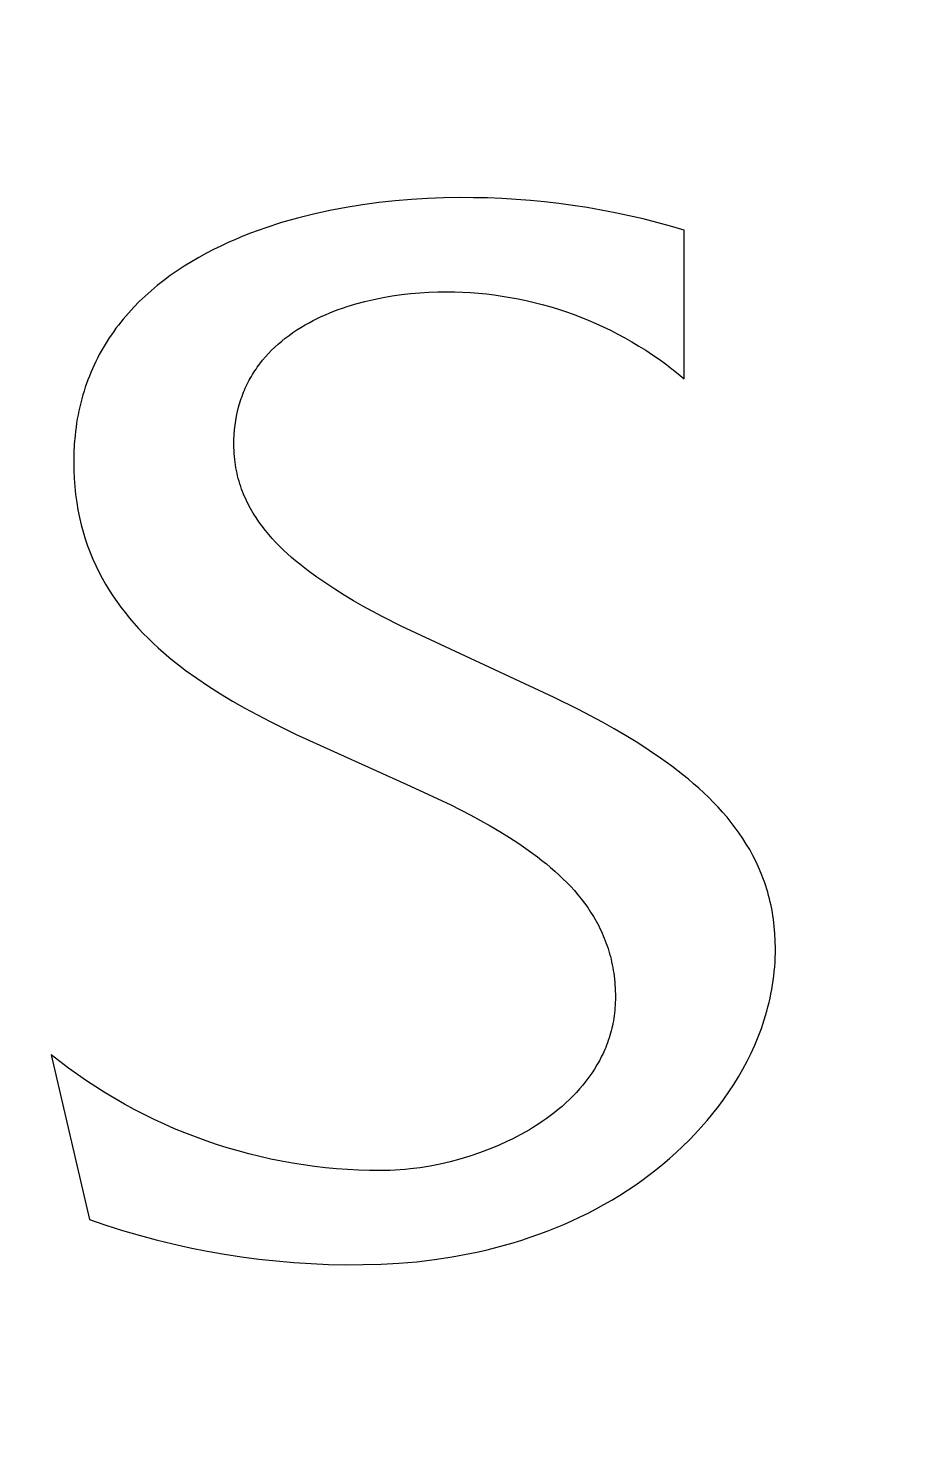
# Model space of a CAD drawing. Header units: millimetres. Extents: x 28 to 2364, y 8 to 1657.
# Drawn here: x 1240.93 to 1245.73, y 1280.91 to 1288.5 of the extents above; entities that cross this region are included whole.
import ezdxf

# ---------------------------------------------------------------- set-up
doc = ezdxf.new("R2010")
doc.units = ezdxf.units.MM
doc.layers.add('1LINE', color=7, linetype='CONTINUOUS')

msp = doc.modelspace()

# ---------------------------------------------------------------- linework, layer by layer
at = {"layer": '1LINE'}
for p, q in [((1242.9219, 1287.5636), (1242.8335, 1287.554)), ((1243.0099, 1287.5711), (1242.9219, 1287.5636)), ((1243.097, 1287.5764), (1243.0099, 1287.5711)), ((1243.1833, 1287.5796), (1243.097, 1287.5764)), ((1243.2682, 1287.5809), (1243.1833, 1287.5796)), ((1243.3453, 1287.5806), (1243.2682, 1287.5809)), ((1243.4224, 1287.579), (1243.3453, 1287.5806)), ((1243.4995, 1287.5758), (1243.4224, 1287.579)), ((1243.5766, 1287.5713), (1243.4995, 1287.5758)), ((1243.6537, 1287.5653), (1243.5766, 1287.5713)), ((1243.7307, 1287.5578), (1243.6537, 1287.5653)), ((1242.48, 1287.4918), (1242.3929, 1287.4699)), ((1242.5679, 1287.511), (1242.48, 1287.4918)), ((1242.6563, 1287.5278), (1242.5679, 1287.511)), ((1242.7449, 1287.5421), (1242.6563, 1287.5278)), ((1242.8335, 1287.554), (1242.7449, 1287.5421)), ((1243.8075, 1287.5489), (1243.7307, 1287.5578)), ((1243.8842, 1287.5386), (1243.8075, 1287.5489)), ((1243.9607, 1287.5268), (1243.8842, 1287.5386)), ((1244.037, 1287.5136), (1243.9607, 1287.5268)), ((1244.1129, 1287.499), (1244.037, 1287.5136)), ((1244.1886, 1287.483), (1244.1129, 1287.499)), ((1242.2218, 1287.4181), (1242.1798, 1287.4034)), ((1242.3067, 1287.4454), (1242.2218, 1287.4181)), ((1242.3929, 1287.4699), (1242.3067, 1287.4454)), ((1244.2638, 1287.4656), (1244.1886, 1287.483)), ((1244.3387, 1287.4468), (1244.2638, 1287.4656)), ((1244.4131, 1287.4267), (1244.3387, 1287.4468)), ((1244.4871, 1287.4052), (1244.4131, 1287.4267)), ((1242.0164, 1287.3372), (1241.9768, 1287.3188)), ((1242.0566, 1287.3549), (1242.0164, 1287.3372)), ((1242.0972, 1287.3718), (1242.0566, 1287.3549)), ((1242.1383, 1287.3879), (1242.0972, 1287.3718)), ((1242.1798, 1287.4034), (1242.1383, 1287.3879)), ((1244.4871, 1286.5997), (1244.4871, 1287.4052)), ((1241.8992, 1287.2797), (1241.858, 1287.2571)), ((1241.9377, 1287.2996), (1241.8992, 1287.2797)), ((1241.9768, 1287.3188), (1241.9377, 1287.2996)), ((1241.7407, 1287.1845), (1241.7037, 1287.1587)), ((1241.7787, 1287.2095), (1241.7407, 1287.1845)), ((1241.8179, 1287.2337), (1241.7787, 1287.2095)), ((1241.858, 1287.2571), (1241.8179, 1287.2337)), ((1241.6678, 1287.1321), (1241.633, 1287.1047)), ((1241.7037, 1287.1587), (1241.6678, 1287.1321)), ((1241.5668, 1287.0474), (1241.5355, 1287.0175)), ((1241.5993, 1287.0764), (1241.5668, 1287.0474)), ((1241.633, 1287.1047), (1241.5993, 1287.0764)), ((1242.8067, 1287.03), (1242.8562, 1287.0399)), ((1242.8562, 1287.0399), (1242.9058, 1287.0484)), ((1242.9058, 1287.0484), (1242.9555, 1287.0555)), ((1242.9555, 1287.0555), (1243.0051, 1287.0612)), ((1243.0051, 1287.0612), (1243.0544, 1287.0656)), ((1243.0544, 1287.0656), (1243.1034, 1287.0686)), ((1243.1034, 1287.0686), (1243.1519, 1287.0704)), ((1243.1519, 1287.0704), (1243.1997, 1287.071)), ((1243.1997, 1287.071), (1243.2426, 1287.0705)), ((1243.2426, 1287.0705), (1243.2857, 1287.0691)), ((1243.2857, 1287.0691), (1243.3288, 1287.0668)), ((1243.3288, 1287.0668), (1243.372, 1287.0635)), ((1243.372, 1287.0635), (1243.4153, 1287.0593)), ((1243.4153, 1287.0593), (1243.4586, 1287.0541)), ((1243.4586, 1287.0541), (1243.5019, 1287.048)), ((1243.5019, 1287.048), (1243.5451, 1287.0408)), ((1243.5451, 1287.0408), (1243.5882, 1287.0328)), ((1243.5882, 1287.0328), (1243.6312, 1287.0237)), ((1241.5053, 1286.9868), (1241.4764, 1286.9553)), ((1241.5355, 1287.0175), (1241.5053, 1286.9868)), ((1242.5441, 1286.9467), (1242.567, 1286.9563)), ((1242.567, 1286.9563), (1242.5901, 1286.9656)), ((1242.5901, 1286.9656), (1242.6135, 1286.9744)), ((1242.6135, 1286.9744), (1242.637, 1286.9828)), ((1242.637, 1286.9828), (1242.6608, 1286.9907)), ((1242.6608, 1286.9907), (1242.6848, 1286.9983)), ((1242.6848, 1286.9983), (1242.7089, 1287.0054)), ((1242.7089, 1287.0054), (1242.7576, 1287.0185)), ((1242.7576, 1287.0185), (1242.8067, 1287.03)), ((1243.6312, 1287.0237), (1243.6741, 1287.0137)), ((1243.6741, 1287.0137), (1243.7168, 1287.0028)), ((1243.7168, 1287.0028), (1243.7593, 1286.9908)), ((1243.7593, 1286.9908), (1243.8015, 1286.978)), ((1243.8015, 1286.978), (1243.8435, 1286.9642)), ((1243.8435, 1286.9642), (1243.8852, 1286.9495)), ((1241.4222, 1286.8899), (1241.4095, 1286.873)), ((1241.4353, 1286.9065), (1241.4222, 1286.8899)), ((1241.4487, 1286.923), (1241.4353, 1286.9065)), ((1241.4764, 1286.9553), (1241.4487, 1286.923)), ((1242.4115, 1286.8781), (1242.4343, 1286.8916)), ((1242.4343, 1286.8916), (1242.4556, 1286.9035)), ((1242.4556, 1286.9035), (1242.4773, 1286.915)), ((1242.4773, 1286.915), (1242.4993, 1286.926)), ((1242.4993, 1286.926), (1242.5216, 1286.9366)), ((1242.5216, 1286.9366), (1242.5441, 1286.9467)), ((1243.8852, 1286.9495), (1243.9265, 1286.9338)), ((1243.9265, 1286.9338), (1243.9674, 1286.9173)), ((1243.9674, 1286.9173), (1244.008, 1286.8998)), ((1244.008, 1286.8998), (1244.0481, 1286.8815)), ((1244.0481, 1286.8815), (1244.0878, 1286.8623)), ((1241.3731, 1286.8211), (1241.3616, 1286.8033)), ((1241.3849, 1286.8386), (1241.3731, 1286.8211)), ((1241.397, 1286.8559), (1241.3849, 1286.8386)), ((1241.4095, 1286.873), (1241.397, 1286.8559)), ((1242.307, 1286.8038), (1242.3266, 1286.8196)), ((1242.3266, 1286.8196), (1242.3469, 1286.8349)), ((1242.3469, 1286.8349), (1242.3677, 1286.8497)), ((1242.3677, 1286.8497), (1242.3893, 1286.8641)), ((1242.3893, 1286.8641), (1242.4115, 1286.8781)), ((1244.0878, 1286.8623), (1244.127, 1286.8422)), ((1244.127, 1286.8422), (1244.1657, 1286.8214)), ((1244.1657, 1286.8214), (1244.2038, 1286.7997)), ((1241.319, 1286.7304), (1241.3092, 1286.7116)), ((1241.3292, 1286.7489), (1241.319, 1286.7304)), ((1241.3396, 1286.7673), (1241.3292, 1286.7489)), ((1241.3505, 1286.7854), (1241.3396, 1286.7673)), ((1241.3616, 1286.8033), (1241.3505, 1286.7854)), ((1242.2192, 1286.7186), (1242.2354, 1286.7365)), ((1242.2354, 1286.7365), (1242.2523, 1286.754)), ((1242.2523, 1286.754), (1242.2699, 1286.7711)), ((1242.2699, 1286.7711), (1242.2881, 1286.7877)), ((1242.2881, 1286.7877), (1242.307, 1286.8038)), ((1244.2038, 1286.7997), (1244.2414, 1286.7772)), ((1244.2414, 1286.7772), (1244.2785, 1286.754)), ((1244.2785, 1286.754), (1244.3149, 1286.73)), ((1244.3149, 1286.73), (1244.3506, 1286.7053)), ((1241.2818, 1286.654), (1241.2734, 1286.6344)), ((1241.2906, 1286.6734), (1241.2818, 1286.654)), ((1241.2997, 1286.6926), (1241.2906, 1286.6734)), ((1241.3092, 1286.7116), (1241.2997, 1286.6926)), ((1242.168, 1286.6525), (1242.1748, 1286.6622)), ((1242.1748, 1286.6622), (1242.1889, 1286.6815)), ((1242.1889, 1286.6815), (1242.2037, 1286.7003)), ((1242.2037, 1286.7003), (1242.2192, 1286.7186)), ((1244.3506, 1286.7053), (1244.3858, 1286.6799)), ((1244.3858, 1286.6799), (1244.4202, 1286.6538)), ((1244.4202, 1286.6538), (1244.454, 1286.6271)), ((1241.2576, 1286.5946), (1241.2502, 1286.5743)), ((1241.2653, 1286.6146), (1241.2576, 1286.5946)), ((1241.2734, 1286.6344), (1241.2653, 1286.6146)), ((1242.1202, 1286.5704), (1242.1255, 1286.581)), ((1242.1255, 1286.581), (1242.131, 1286.5915)), ((1242.131, 1286.5915), (1242.1367, 1286.602)), ((1242.1367, 1286.602), (1242.1426, 1286.6123)), ((1242.1426, 1286.6123), (1242.1487, 1286.6225)), ((1242.1487, 1286.6225), (1242.1549, 1286.6326)), ((1242.1549, 1286.6326), (1242.1614, 1286.6426)), ((1242.1614, 1286.6426), (1242.168, 1286.6525)), ((1244.454, 1286.6271), (1244.4871, 1286.5997)), ((1241.2302, 1286.5123), (1241.2242, 1286.4912)), ((1241.2365, 1286.5332), (1241.2302, 1286.5123)), ((1241.2432, 1286.5539), (1241.2365, 1286.5332)), ((1241.2502, 1286.5743), (1241.2432, 1286.5539)), ((1242.088, 1286.4929), (1242.092, 1286.5043)), ((1242.092, 1286.5043), (1242.0962, 1286.5156)), ((1242.0962, 1286.5156), (1242.1006, 1286.5268)), ((1242.1006, 1286.5268), (1242.1052, 1286.5378)), ((1242.1052, 1286.5378), (1242.11, 1286.5488)), ((1242.11, 1286.5488), (1242.115, 1286.5596)), ((1242.115, 1286.5596), (1242.1202, 1286.5704)), ((1241.2086, 1286.4267), (1241.2042, 1286.4047)), ((1241.2135, 1286.4484), (1241.2086, 1286.4267)), ((1241.2187, 1286.4699), (1241.2135, 1286.4484)), ((1241.2242, 1286.4912), (1241.2187, 1286.4699)), ((1242.0678, 1286.4223), (1242.0737, 1286.4463)), ((1242.0737, 1286.4463), (1242.077, 1286.4581)), ((1242.077, 1286.4581), (1242.0805, 1286.4698)), ((1242.0805, 1286.4698), (1242.0841, 1286.4814)), ((1242.0841, 1286.4814), (1242.088, 1286.4929)), ((1241.1964, 1286.3602), (1241.193, 1286.3376)), ((1241.2001, 1286.3826), (1241.1964, 1286.3602)), ((1241.2042, 1286.4047), (1241.2001, 1286.3826)), ((1242.0546, 1286.348), (1242.0582, 1286.3732)), ((1242.0582, 1286.3732), (1242.0626, 1286.398)), ((1242.0626, 1286.398), (1242.0678, 1286.4223)), ((1241.1875, 1286.2917), (1241.1836, 1286.245)), ((1241.1901, 1286.3148), (1241.1875, 1286.2917)), ((1241.193, 1286.3376), (1241.1901, 1286.3148)), ((1242.0485, 1286.2698), (1242.0497, 1286.2963)), ((1242.0497, 1286.2963), (1242.0517, 1286.3223)), ((1242.0517, 1286.3223), (1242.0546, 1286.348)), ((1241.1812, 1286.1975), (1241.1804, 1286.149)), ((1241.1836, 1286.245), (1241.1812, 1286.1975)), ((1242.0481, 1286.2429), (1242.0485, 1286.2698)), ((1242.0483, 1286.2267), (1242.0481, 1286.2429)), ((1242.0488, 1286.2106), (1242.0483, 1286.2267)), ((1242.0497, 1286.1947), (1242.0488, 1286.2106)), ((1241.1804, 1286.149), (1241.1811, 1286.1036)), ((1242.0509, 1286.1789), (1242.0497, 1286.1947)), ((1242.0524, 1286.1633), (1242.0509, 1286.1789)), ((1242.0543, 1286.1479), (1242.0524, 1286.1633)), ((1242.0565, 1286.1327), (1242.0543, 1286.1479)), ((1242.059, 1286.1176), (1242.0565, 1286.1327)), ((1241.1811, 1286.1036), (1241.183, 1286.059)), ((1241.183, 1286.059), (1241.1863, 1286.0153)), ((1242.0618, 1286.1027), (1242.059, 1286.1176)), ((1242.0649, 1286.0879), (1242.0618, 1286.1027)), ((1242.0684, 1286.0733), (1242.0649, 1286.0879)), ((1242.0721, 1286.0588), (1242.0684, 1286.0733)), ((1242.0761, 1286.0445), (1242.0721, 1286.0588)), ((1241.1863, 1286.0153), (1241.1909, 1285.9724)), ((1241.1909, 1285.9724), (1241.1966, 1285.9304)), ((1242.0804, 1286.0304), (1242.0761, 1286.0445)), ((1242.085, 1286.0164), (1242.0804, 1286.0304)), ((1242.0898, 1286.0026), (1242.085, 1286.0164)), ((1242.095, 1285.9889), (1242.0898, 1286.0026)), ((1242.1004, 1285.9753), (1242.095, 1285.9889)), ((1242.106, 1285.9619), (1242.1004, 1285.9753)), ((1241.1966, 1285.9304), (1241.2036, 1285.8892)), ((1242.112, 1285.9487), (1242.106, 1285.9619)), ((1242.1181, 1285.9356), (1242.112, 1285.9487)), ((1242.1245, 1285.9226), (1242.1181, 1285.9356)), ((1242.1312, 1285.9098), (1242.1245, 1285.9226)), ((1242.138, 1285.8971), (1242.1312, 1285.9098)), ((1242.1452, 1285.8846), (1242.138, 1285.8971)), ((1241.2036, 1285.8892), (1241.2118, 1285.8488)), ((1241.2118, 1285.8488), (1241.2211, 1285.8093)), ((1242.1525, 1285.8722), (1242.1452, 1285.8846)), ((1242.16, 1285.86), (1242.1525, 1285.8722)), ((1242.1678, 1285.8478), (1242.16, 1285.86)), ((1242.184, 1285.824), (1242.1678, 1285.8478)), ((1242.2009, 1285.8007), (1242.184, 1285.824)), ((1241.2211, 1285.8093), (1241.2316, 1285.7705)), ((1241.2316, 1285.7705), (1241.2432, 1285.7325)), ((1242.2186, 1285.7779), (1242.2009, 1285.8007)), ((1242.237, 1285.7556), (1242.2186, 1285.7779)), ((1242.256, 1285.7339), (1242.237, 1285.7556)), ((1241.2432, 1285.7325), (1241.2558, 1285.6953)), ((1241.2558, 1285.6953), (1241.2695, 1285.6588)), ((1242.2757, 1285.7126), (1242.256, 1285.7339)), ((1242.296, 1285.6918), (1242.2757, 1285.7126)), ((1242.3168, 1285.6715), (1242.296, 1285.6918)), ((1242.3381, 1285.6516), (1242.3168, 1285.6715)), ((1241.2695, 1285.6588), (1241.2843, 1285.623)), ((1241.2843, 1285.623), (1241.3, 1285.588)), ((1242.3598, 1285.6322), (1242.3381, 1285.6516)), ((1242.382, 1285.6132), (1242.3598, 1285.6322)), ((1242.4046, 1285.5946), (1242.382, 1285.6132)), ((1242.4506, 1285.5588), (1242.4046, 1285.5946)), ((1241.3, 1285.588), (1241.3167, 1285.5538)), ((1241.3167, 1285.5538), (1241.3344, 1285.5202)), ((1241.3344, 1285.5202), (1241.353, 1285.4873)), ((1242.4976, 1285.5245), (1242.4506, 1285.5588)), ((1242.5453, 1285.4917), (1242.4976, 1285.5245)), ((1241.353, 1285.4873), (1241.3725, 1285.4551)), ((1241.3725, 1285.4551), (1241.3928, 1285.4235)), ((1242.595, 1285.4593), (1242.5453, 1285.4917)), ((1242.6452, 1285.4279), (1242.595, 1285.4593)), ((1241.3928, 1285.4235), (1241.4141, 1285.3927)), ((1241.4141, 1285.3927), (1241.4361, 1285.3624)), ((1242.6959, 1285.3976), (1242.6452, 1285.4279)), ((1242.747, 1285.3683), (1242.6959, 1285.3976)), ((1242.8503, 1285.3121), (1242.747, 1285.3683)), ((1241.4361, 1285.3624), (1241.4589, 1285.3328)), ((1241.4589, 1285.3328), (1241.4825, 1285.3038)), ((1241.4825, 1285.3038), (1241.5068, 1285.2754)), ((1242.9548, 1285.2588), (1242.8503, 1285.3121)), ((1241.5068, 1285.2754), (1241.5318, 1285.2476)), ((1241.5318, 1285.2476), (1241.5575, 1285.2204)), ((1241.5575, 1285.2204), (1241.5839, 1285.1937)), ((1243.7825, 1284.8739), (1242.9548, 1285.2588)), ((1241.5839, 1285.1937), (1241.6109, 1285.1676)), ((1241.6109, 1285.1676), (1241.6385, 1285.1421)), ((1241.6385, 1285.1421), (1241.6667, 1285.1171)), ((1241.6667, 1285.1171), (1241.6955, 1285.0925)), ((1241.6955, 1285.0925), (1241.7248, 1285.0685)), ((1241.7248, 1285.0685), (1241.7546, 1285.045)), ((1241.7546, 1285.045), (1241.7848, 1285.022)), ((1241.7848, 1285.022), (1241.8467, 1284.9773)), ((1241.8467, 1284.9773), (1241.9102, 1284.9344)), ((1241.9102, 1284.9344), (1241.975, 1284.8932)), ((1241.975, 1284.8932), (1242.041, 1284.8535)), ((1242.041, 1284.8535), (1242.108, 1284.8153)), ((1243.9143, 1284.8085), (1243.7825, 1284.8739)), ((1242.108, 1284.8153), (1242.1757, 1284.7785)), ((1242.1757, 1284.7785), (1242.2439, 1284.743)), ((1244.0443, 1284.7395), (1243.9143, 1284.8085)), ((1242.2439, 1284.743), (1242.3812, 1284.6752)), ((1244.1085, 1284.7034), (1244.0443, 1284.7395)), ((1244.1722, 1284.6659), (1244.1085, 1284.7034)), ((1242.3812, 1284.6752), (1243.0051, 1284.3935)), ((1244.2352, 1284.6271), (1244.1722, 1284.6659)), ((1244.2975, 1284.5866), (1244.2352, 1284.6271)), ((1244.3592, 1284.5445), (1244.2975, 1284.5866)), ((1244.42, 1284.5005), (1244.3592, 1284.5445)), ((1244.4803, 1284.4541), (1244.42, 1284.5005)), ((1244.5095, 1284.4303), (1244.4803, 1284.4541)), ((1243.0051, 1284.3935), (1243.2233, 1284.2909)), ((1244.5381, 1284.4061), (1244.5095, 1284.4303)), ((1244.5661, 1284.3814), (1244.5381, 1284.4061)), ((1244.5934, 1284.3564), (1244.5661, 1284.3814)), ((1244.62, 1284.3309), (1244.5934, 1284.3564)), ((1244.6458, 1284.3049), (1244.62, 1284.3309)), ((1244.6709, 1284.2785), (1244.6458, 1284.3049)), ((1243.2233, 1284.2909), (1243.3306, 1284.236)), ((1243.3306, 1284.236), (1243.3837, 1284.2073)), ((1244.6952, 1284.2516), (1244.6709, 1284.2785)), ((1244.7188, 1284.2242), (1244.6952, 1284.2516)), ((1243.3837, 1284.2073), (1243.4363, 1284.1776)), ((1243.4363, 1284.1776), (1243.4885, 1284.1468)), ((1244.7414, 1284.1963), (1244.7188, 1284.2242)), ((1244.7633, 1284.1679), (1244.7414, 1284.1963)), ((1244.7842, 1284.139), (1244.7633, 1284.1679)), ((1243.4885, 1284.1468), (1243.5401, 1284.1147)), ((1243.5401, 1284.1147), (1243.5912, 1284.0814)), ((1243.5912, 1284.0814), (1243.6417, 1284.0466)), ((1244.8042, 1284.1095), (1244.7842, 1284.139)), ((1244.8233, 1284.0795), (1244.8042, 1284.1095)), ((1244.8415, 1284.0489), (1244.8233, 1284.0795)), ((1243.6417, 1284.0466), (1243.6919, 1284.0098)), ((1243.6919, 1284.0098), (1243.7164, 1283.991)), ((1244.8586, 1284.0177), (1244.8415, 1284.0489)), ((1244.8748, 1283.9859), (1244.8586, 1284.0177)), ((1243.7164, 1283.991), (1243.7403, 1283.9718)), ((1243.7403, 1283.9718), (1243.7637, 1283.9522)), ((1243.7637, 1283.9522), (1243.7865, 1283.9323)), ((1243.7865, 1283.9323), (1243.8088, 1283.912)), ((1244.8899, 1283.9536), (1244.8748, 1283.9859)), ((1244.9039, 1283.9206), (1244.8899, 1283.9536)), ((1243.8088, 1283.912), (1243.8305, 1283.8914)), ((1243.8305, 1283.8914), (1243.8516, 1283.8703)), ((1243.8516, 1283.8703), (1243.8721, 1283.8488)), ((1243.8721, 1283.8488), (1243.8919, 1283.8269)), ((1244.9169, 1283.887), (1244.9039, 1283.9206)), ((1244.9229, 1283.87), (1244.9169, 1283.887)), ((1244.9287, 1283.8528), (1244.9229, 1283.87)), ((1244.9342, 1283.8354), (1244.9287, 1283.8528)), ((1243.8919, 1283.8269), (1243.911, 1283.8046)), ((1243.911, 1283.8046), (1243.9294, 1283.7819)), ((1243.9294, 1283.7819), (1243.9471, 1283.7587)), ((1244.9394, 1283.8179), (1244.9342, 1283.8354)), ((1244.9443, 1283.8002), (1244.9394, 1283.8179)), ((1244.9489, 1283.7824), (1244.9443, 1283.8002)), ((1244.9533, 1283.7643), (1244.9489, 1283.7824)), ((1243.9471, 1283.7587), (1243.9641, 1283.735)), ((1243.9641, 1283.735), (1243.9802, 1283.7108)), ((1243.9802, 1283.7108), (1243.9956, 1283.6862)), ((1244.9573, 1283.7461), (1244.9533, 1283.7643)), ((1244.961, 1283.7278), (1244.9573, 1283.7461)), ((1244.9644, 1283.7092), (1244.961, 1283.7278)), ((1244.9675, 1283.6905), (1244.9644, 1283.7092)), ((1243.9956, 1283.6862), (1244.0101, 1283.661)), ((1244.0101, 1283.661), (1244.0238, 1283.6354)), ((1244.0238, 1283.6354), (1244.0303, 1283.6223)), ((1244.0303, 1283.6223), (1244.0366, 1283.6092)), ((1244.9703, 1283.6716), (1244.9675, 1283.6905)), ((1244.9728, 1283.6526), (1244.9703, 1283.6716)), ((1244.975, 1283.6333), (1244.9728, 1283.6526)), ((1244.9783, 1283.5943), (1244.975, 1283.6333)), ((1244.0366, 1283.6092), (1244.0427, 1283.5959)), ((1244.0427, 1283.5959), (1244.0486, 1283.5825)), ((1244.0486, 1283.5825), (1244.0542, 1283.5689)), ((1244.0542, 1283.5689), (1244.0596, 1283.5552)), ((1244.0596, 1283.5552), (1244.0648, 1283.5413)), ((1244.0648, 1283.5413), (1244.0697, 1283.5274)), ((1244.9803, 1283.5545), (1244.9783, 1283.5943)), ((1244.981, 1283.514), (1244.9803, 1283.5545)), ((1244.0697, 1283.5274), (1244.0744, 1283.5132)), ((1244.0744, 1283.5132), (1244.0788, 1283.499)), ((1244.0788, 1283.499), (1244.083, 1283.4845)), ((1244.083, 1283.4845), (1244.0869, 1283.47)), ((1244.0869, 1283.47), (1244.0906, 1283.4553)), ((1244.98, 1283.4639), (1244.9807, 1283.4889)), ((1244.9807, 1283.4889), (1244.981, 1283.514)), ((1244.0906, 1283.4553), (1244.094, 1283.4404)), ((1244.094, 1283.4404), (1244.0972, 1283.4254)), ((1244.0972, 1283.4254), (1244.1001, 1283.4102)), ((1244.1001, 1283.4102), (1244.1028, 1283.3949)), ((1244.1028, 1283.3949), (1244.1052, 1283.3794)), ((1244.9721, 1283.365), (1244.9748, 1283.3896)), ((1244.9748, 1283.3896), (1244.977, 1283.4142)), ((1244.977, 1283.4142), (1244.9787, 1283.439)), ((1244.9787, 1283.439), (1244.98, 1283.4639)), ((1244.1052, 1283.3794), (1244.1073, 1283.3638)), ((1244.1073, 1283.3638), (1244.1091, 1283.348)), ((1244.1091, 1283.348), (1244.1107, 1283.332)), ((1244.1107, 1283.332), (1244.112, 1283.3159)), ((1244.112, 1283.3159), (1244.113, 1283.2996)), ((1244.9612, 1283.2922), (1244.9653, 1283.3163)), ((1244.9653, 1283.3163), (1244.9689, 1283.3406)), ((1244.9689, 1283.3406), (1244.9721, 1283.365)), ((1244.113, 1283.2996), (1244.1137, 1283.2831)), ((1244.1137, 1283.2831), (1244.1142, 1283.2665)), ((1244.1142, 1283.2665), (1244.1143, 1283.2497)), ((1244.1143, 1283.2497), (1244.1142, 1283.235)), ((1244.9462, 1283.2204), (1244.9517, 1283.2442)), ((1244.9517, 1283.2442), (1244.9566, 1283.2681)), ((1244.9566, 1283.2681), (1244.9612, 1283.2922)), ((1244.1093, 1283.1633), (1244.1075, 1283.1493)), ((1244.1108, 1283.1774), (1244.1093, 1283.1633)), ((1244.1121, 1283.1917), (1244.1108, 1283.1774)), ((1244.113, 1283.206), (1244.1121, 1283.1917)), ((1244.1137, 1283.2205), (1244.113, 1283.206)), ((1244.1142, 1283.235), (1244.1137, 1283.2205)), ((1244.9274, 1283.15), (1244.9341, 1283.1733)), ((1244.9341, 1283.1733), (1244.9404, 1283.1968)), ((1244.9404, 1283.1968), (1244.9462, 1283.2204)), ((1244.0978, 1283.0945), (1244.0947, 1283.0811)), ((1244.1006, 1283.1081), (1244.0978, 1283.0945)), ((1244.1032, 1283.1217), (1244.1006, 1283.1081)), ((1244.1055, 1283.1355), (1244.1032, 1283.1217)), ((1244.1075, 1283.1493), (1244.1055, 1283.1355)), ((1244.9048, 1283.0808), (1244.9128, 1283.1037)), ((1244.9128, 1283.1037), (1244.9203, 1283.1268)), ((1244.9203, 1283.1268), (1244.9274, 1283.15)), ((1244.0758, 1283.0159), (1244.0713, 1283.0032)), ((1244.0801, 1283.0287), (1244.0758, 1283.0159)), ((1244.0841, 1283.0416), (1244.0801, 1283.0287)), ((1244.0879, 1283.0547), (1244.0841, 1283.0416)), ((1244.0914, 1283.0679), (1244.0879, 1283.0547)), ((1244.0947, 1283.0811), (1244.0914, 1283.0679)), ((1244.8693, 1282.9907), (1244.8878, 1283.0354)), ((1244.8878, 1283.0354), (1244.9048, 1283.0808)), ((1241.0589, 1282.9375), (1241.2663, 1282.0455)), ((1241.1054, 1282.901), (1241.0589, 1282.9375)), ((1244.0455, 1282.9414), (1244.0397, 1282.9294)), ((1244.0511, 1282.9535), (1244.0455, 1282.9414)), ((1244.0565, 1282.9658), (1244.0511, 1282.9535)), ((1244.0616, 1282.9781), (1244.0565, 1282.9658)), ((1244.0666, 1282.9906), (1244.0616, 1282.9781)), ((1244.0713, 1283.0032), (1244.0666, 1282.9906)), ((1244.8279, 1282.9032), (1244.8493, 1282.9466)), ((1244.8493, 1282.9466), (1244.8693, 1282.9907)), ((1241.1529, 1282.8653), (1241.1054, 1282.901)), ((1241.2012, 1282.8304), (1241.1529, 1282.8653)), ((1244.0006, 1282.8598), (1243.986, 1282.8376)), ((1244.0144, 1282.8826), (1244.0006, 1282.8598)), ((1244.0275, 1282.9057), (1244.0144, 1282.8826)), ((1244.0337, 1282.9175), (1244.0275, 1282.9057)), ((1244.0397, 1282.9294), (1244.0337, 1282.9175)), ((1244.7809, 1282.8184), (1244.8051, 1282.8604)), ((1244.8051, 1282.8604), (1244.8279, 1282.9032)), ((1241.2504, 1282.7965), (1241.2012, 1282.8304)), ((1241.3004, 1282.7636), (1241.2504, 1282.7965)), ((1243.9547, 1282.7945), (1243.9381, 1282.7737)), ((1243.9707, 1282.8158), (1243.9547, 1282.7945)), ((1243.986, 1282.8376), (1243.9707, 1282.8158)), ((1244.7556, 1282.777), (1244.7809, 1282.8184)), ((1241.3512, 1282.7316), (1241.3004, 1282.7636)), ((1241.4028, 1282.7006), (1241.3512, 1282.7316)), ((1243.8842, 1282.714), (1243.8651, 1282.695)), ((1243.9028, 1282.7334), (1243.8842, 1282.714)), ((1243.9207, 1282.7533), (1243.9028, 1282.7334)), ((1243.9381, 1282.7737), (1243.9207, 1282.7533)), ((1244.7012, 1282.6966), (1244.729, 1282.7365)), ((1244.729, 1282.7365), (1244.7556, 1282.777)), ((1241.4552, 1282.6707), (1241.4028, 1282.7006)), ((1241.5082, 1282.6419), (1241.4552, 1282.6707)), ((1241.562, 1282.6141), (1241.5082, 1282.6419)), ((1243.8044, 1282.641), (1243.7833, 1282.6239)), ((1243.8252, 1282.6585), (1243.8044, 1282.641)), ((1243.8454, 1282.6766), (1243.8252, 1282.6585)), ((1243.8651, 1282.695), (1243.8454, 1282.6766)), ((1244.6424, 1282.6194), (1244.6723, 1282.6576)), ((1244.6723, 1282.6576), (1244.7012, 1282.6966)), ((1241.6164, 1282.5874), (1241.562, 1282.6141)), ((1241.6714, 1282.5619), (1241.6164, 1282.5874)), ((1241.727, 1282.5375), (1241.6714, 1282.5619)), ((1243.6943, 1282.5603), (1243.6711, 1282.5456)), ((1243.7171, 1282.5755), (1243.6943, 1282.5603)), ((1243.7396, 1282.5912), (1243.7171, 1282.5755)), ((1243.7616, 1282.6073), (1243.7396, 1282.5912)), ((1243.7833, 1282.6239), (1243.7616, 1282.6073)), ((1244.5795, 1282.5453), (1244.6114, 1282.5819)), ((1244.6114, 1282.5819), (1244.6424, 1282.6194)), ((1241.7832, 1282.5144), (1241.727, 1282.5375)), ((1241.8399, 1282.4924), (1241.7832, 1282.5144)), ((1241.897, 1282.4716), (1241.8399, 1282.4924)), ((1243.5548, 1282.481), (1243.5304, 1282.4691)), ((1243.5788, 1282.4932), (1243.5548, 1282.481)), ((1243.6025, 1282.5057), (1243.5788, 1282.4932)), ((1243.6258, 1282.5187), (1243.6025, 1282.5057)), ((1243.6487, 1282.532), (1243.6258, 1282.5187)), ((1243.6711, 1282.5456), (1243.6487, 1282.532)), ((1244.513, 1282.4748), (1244.5467, 1282.5096)), ((1244.5467, 1282.5096), (1244.5795, 1282.5453)), ((1241.9546, 1282.452), (1241.897, 1282.4716)), ((1242.0125, 1282.4337), (1241.9546, 1282.452)), ((1242.0708, 1282.4166), (1242.0125, 1282.4337)), ((1242.1294, 1282.4008), (1242.0708, 1282.4166)), ((1243.3782, 1282.4063), (1243.3256, 1282.3886)), ((1243.4299, 1282.4257), (1243.3782, 1282.4063)), ((1243.4807, 1282.4466), (1243.4299, 1282.4257)), ((1243.5304, 1282.4691), (1243.4807, 1282.4466)), ((1244.4074, 1282.3757), (1244.4433, 1282.4078)), ((1244.4433, 1282.4078), (1244.4786, 1282.4408)), ((1244.4786, 1282.4408), (1244.513, 1282.4748)), ((1242.1883, 1282.3862), (1242.1294, 1282.4008)), ((1242.2474, 1282.3729), (1242.1883, 1282.3862)), ((1242.3067, 1282.3609), (1242.2474, 1282.3729)), ((1242.3662, 1282.3502), (1242.3067, 1282.3609)), ((1242.4257, 1282.3408), (1242.3662, 1282.3502)), ((1242.4854, 1282.3326), (1242.4257, 1282.3408)), ((1242.545, 1282.3257), (1242.4854, 1282.3326)), ((1243.1105, 1282.3351), (1243.0563, 1282.3262)), ((1243.1647, 1282.3458), (1243.1105, 1282.3351)), ((1243.2188, 1282.3583), (1243.1647, 1282.3458)), ((1243.2724, 1282.3726), (1243.2188, 1282.3583)), ((1243.3256, 1282.3886), (1243.2724, 1282.3726)), ((1244.3336, 1282.3144), (1244.3708, 1282.3445)), ((1244.3708, 1282.3445), (1244.4074, 1282.3757)), ((1242.6046, 1282.3201), (1242.545, 1282.3257)), ((1242.6642, 1282.3157), (1242.6046, 1282.3201)), ((1242.7237, 1282.3126), (1242.6642, 1282.3157)), ((1242.783, 1282.3108), (1242.7237, 1282.3126)), ((1242.8422, 1282.3102), (1242.783, 1282.3108)), ((1242.8685, 1282.3104), (1242.8422, 1282.3102)), ((1242.895, 1282.3112), (1242.8685, 1282.3104)), ((1242.9216, 1282.3124), (1242.895, 1282.3112)), ((1242.9484, 1282.3142), (1242.9216, 1282.3124)), ((1242.9752, 1282.3165), (1242.9484, 1282.3142)), ((1243.0022, 1282.3192), (1242.9752, 1282.3165)), ((1243.0563, 1282.3262), (1243.0022, 1282.3192)), ((1244.2189, 1282.2299), (1244.2576, 1282.257)), ((1244.2576, 1282.257), (1244.2958, 1282.2852)), ((1244.2958, 1282.2852), (1244.3336, 1282.3144)), ((1244.0947, 1282.1509), (1244.1366, 1282.1763)), ((1244.1366, 1282.1763), (1244.178, 1282.2026)), ((1244.178, 1282.2026), (1244.2189, 1282.2299)), ((1243.9663, 1282.0806), (1244.0096, 1282.1031)), ((1244.0096, 1282.1031), (1244.0524, 1282.1266)), ((1244.0524, 1282.1266), (1244.0947, 1282.1509)), ((1241.2663, 1282.0455), (1241.3552, 1282.0152)), ((1243.8342, 1282.0188), (1243.8786, 1282.0385)), ((1243.8786, 1282.0385), (1243.9227, 1282.0591)), ((1243.9227, 1282.0591), (1243.9663, 1282.0806)), ((1241.3552, 1282.0152), (1241.4449, 1281.9867)), ((1241.4449, 1281.9867), (1241.5354, 1281.9602)), ((1241.5354, 1281.9602), (1241.6265, 1281.9356)), ((1243.607, 1281.9339), (1243.653, 1281.9491)), ((1243.653, 1281.9491), (1243.6988, 1281.9652)), ((1243.6988, 1281.9652), (1243.7443, 1281.9821)), ((1243.7443, 1281.9821), (1243.7894, 1282)), ((1243.7894, 1282), (1243.8342, 1282.0188)), ((1241.6265, 1281.9356), (1241.7182, 1281.9131)), ((1241.7182, 1281.9131), (1241.8105, 1281.8925)), ((1241.8105, 1281.8925), (1241.9033, 1281.874)), ((1241.9033, 1281.874), (1241.9965, 1281.8576)), ((1243.3729, 1281.8707), (1243.4202, 1281.8816)), ((1243.4202, 1281.8816), (1243.4672, 1281.8934)), ((1243.4672, 1281.8934), (1243.5141, 1281.906)), ((1243.5141, 1281.906), (1243.5607, 1281.9195)), ((1243.5607, 1281.9195), (1243.607, 1281.9339)), ((1241.9965, 1281.8576), (1242.09, 1281.8432)), ((1242.09, 1281.8432), (1242.1838, 1281.8309)), ((1242.1838, 1281.8309), (1242.2778, 1281.8207)), ((1242.2778, 1281.8207), (1242.3719, 1281.8126)), ((1242.3719, 1281.8126), (1242.4661, 1281.8065)), ((1242.4661, 1281.8065), (1242.5603, 1281.8026)), ((1242.5603, 1281.8026), (1242.6544, 1281.8007)), ((1242.6544, 1281.8007), (1242.7484, 1281.8009)), ((1242.7484, 1281.8009), (1242.8449, 1281.8033)), ((1242.8449, 1281.8033), (1242.9415, 1281.8086)), ((1242.9415, 1281.8086), (1243.038, 1281.8169)), ((1243.038, 1281.8169), (1243.1343, 1281.8283)), ((1243.1343, 1281.8283), (1243.2302, 1281.8428)), ((1243.2302, 1281.8428), (1243.3255, 1281.8606)), ((1243.3255, 1281.8606), (1243.3729, 1281.8707))]:
    msp.add_line(p, q, dxfattribs=at)
for centre, major_axis, start_param, end_param in [((1229.9692, 1285.5418), (23.1, 0), 5.497198, 7.853982), ((1229.9692, 1285.5588), (-23, 0), 1.570796, 4.712389)]:
    msp.add_ellipse(centre, major_axis=major_axis, ratio=0.985348, start_param=start_param, end_param=end_param, dxfattribs=at)
for points, knots in [([(1229.9692, 894.5442), (1242.7047, 894.5372), (1255.5128, 896.774), (1279.4897, 904.3329), (1290.8141, 909.6601), (1307.0101, 919.4921), (1312.2889, 923.0998), (1322.2975, 930.789), (1327.0642, 934.8842), (1336.1665, 943.5287), (1340.5035, 948.0766), (1348.795, 957.5752), (1352.7661, 962.548), (1363.978, 977.7997), (1370.5421, 988.4428), (1378.9942, 1005.134), (1381.4977, 1010.8618), (1385.2335, 1019.462), (1386.4543, 1022.3413), (1388.6209, 1028.244), (1389.5913, 1031.2545), (1391.555, 1037.2628), (1392.5905, 1040.2457), (1394.5715, 1046.2424), (1395.4815, 1049.2688), (1398.0152, 1058.3929), (1399.4511, 1064.5145), (1401.8243, 1073.6591), (1402.5532, 1076.7169), (1403.8117, 1082.8637), (1404.375, 1085.9473), (1406.1057, 1095.1901), (1407.2489, 1101.3518), (1408.8441, 1110.6111), (1409.3464, 1113.7019), (1410.1961, 1119.9072), (1410.5664, 1123.0179), (1411.6817, 1132.3485), (1412.4031, 1138.5708), (1414.4398, 1157.2536), (1415.6837, 1169.7215), (1418.7475, 1207.21), (1419.9043, 1232.2014), (1420.6118, 1269.6784), (1420.7619, 1282.1661), (1421.0931, 1307.1255), (1421.2422, 1319.5991), (1421.4915, 1344.5262), (1421.5527, 1356.9821), (1421.4697, 1370.9842), (1421.4589, 1372.5399), (1421.4345, 1375.6508), (1421.4281, 1377.2142), (1421.3486, 1381.8414), (1421.2516, 1384.8801), (1420.844, 1393.6346), (1420.418, 1399.0727), (1419.8137, 1403.9738)], [0, 0, 0, 0, 0.0625, 0.0625, 0.125, 0.125, 0.15625, 0.15625, 0.1875, 0.1875, 0.21875, 0.21875, 0.25, 0.25, 0.3125, 0.3125, 0.34375, 0.34375, 0.359375, 0.359375, 0.375, 0.375, 0.390625, 0.390625, 0.40625, 0.40625, 0.4375, 0.4375, 0.453125, 0.453125, 0.46875, 0.46875, 0.5, 0.5, 0.515625, 0.515625, 0.53125, 0.53125, 0.5625, 0.5625, 0.625, 0.625, 0.75, 0.75, 0.8125, 0.8125, 0.875, 0.875, 0.9375, 0.9375, 0.945312, 0.945312, 0.953125, 0.953125, 0.96875, 0.96875, 1, 1, 1, 1]), ([(1411.6878, 1384.8618), (1411.8325, 1378.9785), (1412.0178, 1373.1248), (1412.3342, 1361.4284), (1412.4702, 1355.5821), (1412.684, 1343.8858), (1412.7657, 1338.0371), (1412.8667, 1326.3312), (1412.8096, 1320.4708), (1412.6358, 1302.8928), (1412.5185, 1291.1648), (1412.273, 1267.6946), (1412.18, 1255.9519), (1411.4714, 1220.6959), (1410.3454, 1197.1533), (1407.4022, 1161.791), (1406.2421, 1149.9887), (1404.3004, 1132.3047), (1403.6192, 1126.4156), (1402.1541, 1114.6512), (1401.1434, 1108.8149), (1398.0403, 1091.323), (1395.5097, 1079.7286), (1391.2703, 1062.4424), (1389.7668, 1056.6901), (1386.5022, 1045.2412), (1384.7659, 1039.5436), (1380.8766, 1028.2054), (1378.6442, 1022.6285), (1373.9211, 1011.6645), (1371.4235, 1006.2512), (1363.2741, 990.3624), (1356.9816, 980.2232), (1342.7416, 960.8283), (1334.8988, 951.7165), (1317.7759, 935.2706), (1308.4327, 927.9097), (1293.1068, 918.3188), (1287.7821, 915.3462), (1276.9235, 910.1262), (1271.358, 907.8596), (1259.9343, 904.0663), (1254.0434, 902.5335), (1245.0816, 900.8822), (1242.0812, 900.4396), (1236.0497, 899.8069), (1232.969, 899.6159), (1229.9692, 899.5747)], [0, 0, 0, 0, 0.03125, 0.03125, 0.0625, 0.0625, 0.09375, 0.09375, 0.125, 0.125, 0.1875, 0.1875, 0.25, 0.25, 0.375, 0.375, 0.4375, 0.4375, 0.46875, 0.46875, 0.5, 0.5, 0.5625, 0.5625, 0.59375, 0.59375, 0.625, 0.625, 0.65625, 0.65625, 0.6875, 0.6875, 0.75, 0.75, 0.8125, 0.8125, 0.875, 0.875, 0.90625, 0.90625, 0.9375, 0.9375, 0.96875, 0.96875, 0.984375, 0.984375, 1, 1, 1, 1]), ([(1229.9689, 903.0471), (1235.9691, 903.1214), (1241.8994, 903.7806), (1253.6576, 905.9562), (1259.4457, 907.4772), (1270.6698, 911.2425), (1276.1365, 913.4932), (1286.8006, 918.6755), (1292.0287, 921.6231), (1307.0486, 931.1142), (1316.1896, 938.4047), (1328.7538, 950.6042), (1332.7557, 954.876), (1340.4208, 963.7933), (1344.1009, 968.4592), (1354.5374, 982.7918), (1360.6859, 992.779), (1368.6395, 1008.4286), (1371.0713, 1013.7605), (1375.7043, 1024.5466), (1377.854, 1030.0494), (1383.5115, 1046.7869), (1386.595, 1058.0719), (1392.1534, 1080.7509), (1394.5872, 1092.1525), (1397.6116, 1109.3599), (1398.5843, 1115.1015), (1400.0002, 1126.6736), (1400.6698, 1132.4657), (1402.5668, 1149.8594), (1403.7022, 1161.4681), (1406.5827, 1196.25), (1407.6926, 1219.407), (1408.3702, 1254.0874), (1408.4468, 1265.6389), (1408.6513, 1288.7297), (1408.7555, 1300.2686), (1408.8901, 1317.5664), (1408.9594, 1323.3311), (1408.8577, 1334.8528), (1408.7617, 1340.6113), (1408.5143, 1352.1253), (1408.3544, 1357.8803), (1408.0397, 1366.5147), (1407.9214, 1369.393), (1407.6582, 1375.1546), (1407.4911, 1378.0363), (1407.3993, 1380.9318)], [0, 0, 0, 0, 0.03125, 0.03125, 0.0625, 0.0625, 0.09375, 0.09375, 0.125, 0.125, 0.1875, 0.1875, 0.21875, 0.21875, 0.25, 0.25, 0.3125, 0.3125, 0.34375, 0.34375, 0.375, 0.375, 0.4375, 0.4375, 0.5, 0.5, 0.53125, 0.53125, 0.5625, 0.5625, 0.625, 0.625, 0.75, 0.75, 0.8125, 0.8125, 0.875, 0.875, 0.90625, 0.90625, 0.9375, 0.9375, 0.96875, 0.96875, 0.984375, 0.984375, 1, 1, 1, 1]), ([(1229.9692, 1310.7375), (1236.6528, 1310.7369), (1243.1715, 1308.0695), (1250.2184, 1301.1409), (1252.083, 1298.3969), (1254.6265, 1292.3546), (1255.2812, 1289.1041), (1255.2809, 1279.3123), (1252.5614, 1272.8263), (1243.1773, 1263.5581), (1236.6528, 1260.865), (1229.9692, 1260.8645)], [0, 0, 0, 0, 0.25, 0.25, 0.375, 0.375, 0.5, 0.5, 0.75, 0.75, 1, 1, 1, 1]), ([(1229.9692, 1261.1843), (1233.258, 1261.1843), (1236.476, 1261.8208), (1242.5319, 1264.2998), (1245.2773, 1266.1152), (1252.183, 1272.9327), (1254.8743, 1279.2967), (1254.8641, 1292.2251), (1252.1695, 1298.5614), (1245.252, 1305.3512), (1242.5073, 1307.1564), (1236.4436, 1309.6183), (1233.258, 1310.2399), (1229.9692, 1310.2399)], [0, 0, 0, 0, 0.125, 0.125, 0.25, 0.25, 0.5, 0.5, 0.75, 0.75, 0.875, 0.875, 1, 1, 1, 1]), ([(1229.9692, 1310.1037), (1233.2445, 1310.1038), (1236.4495, 1309.4777), (1242.4861, 1307.0208), (1245.2192, 1305.2198), (1252.103, 1298.4524), (1254.7822, 1292.1385), (1254.7782, 1279.2595), (1252.0879, 1272.9253), (1245.1972, 1266.144), (1242.4607, 1264.3397), (1236.4236, 1261.8785), (1233.2445, 1261.2531), (1229.9692, 1261.2531)], [0, 0, 0, 0, 0.125, 0.125, 0.25, 0.25, 0.5, 0.5, 0.75, 0.75, 0.875, 0.875, 1, 1, 1, 1])]:
    msp.add_open_spline(points, degree=3, knots=knots, dxfattribs=at)
msp.add_open_spline([(1229.9692, 1262.5832), (1234.6052, 1262.5835), (1243.1687, 1266.0791), (1249.7223, 1272.5373), (1253.2694, 1280.9763), (1253.269, 1290.1091), (1249.7212, 1298.5478), (1243.1671, 1305.0055), (1234.6042, 1308.5), (1229.9692, 1308.5004)], degree=2, dxfattribs=at)

doc.saveas('drawing.dxf')
